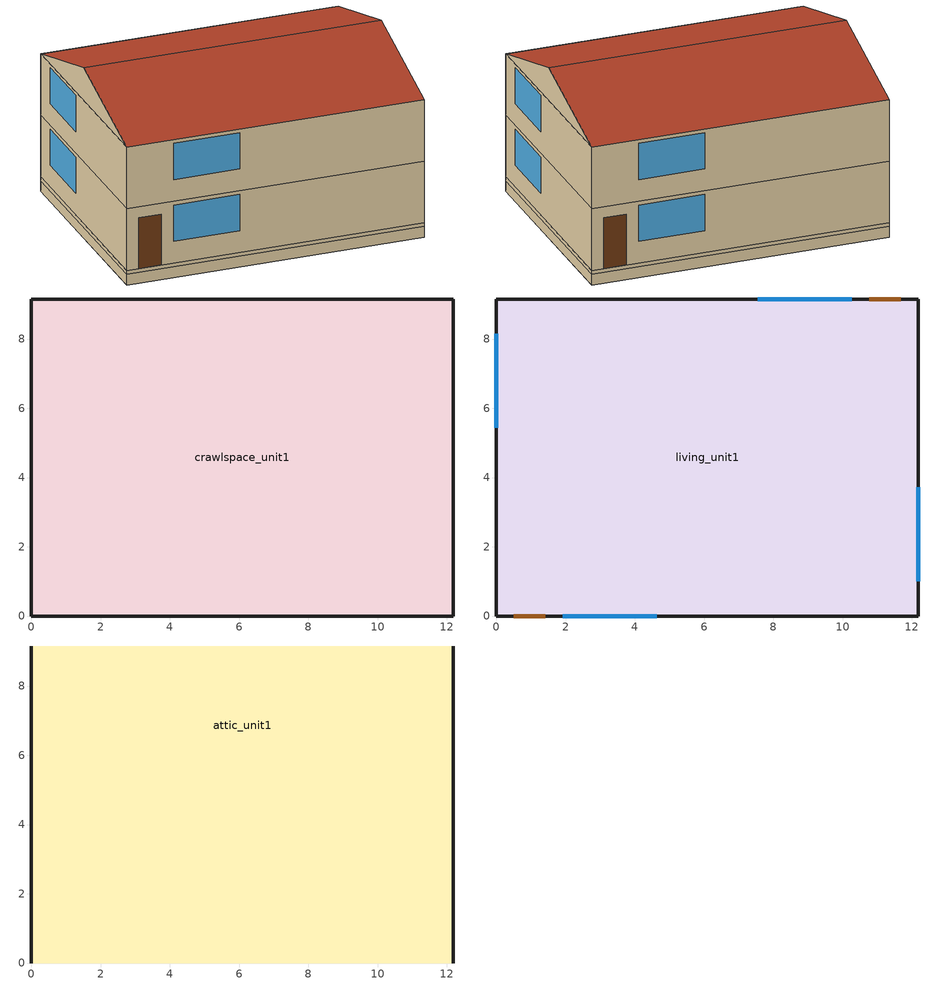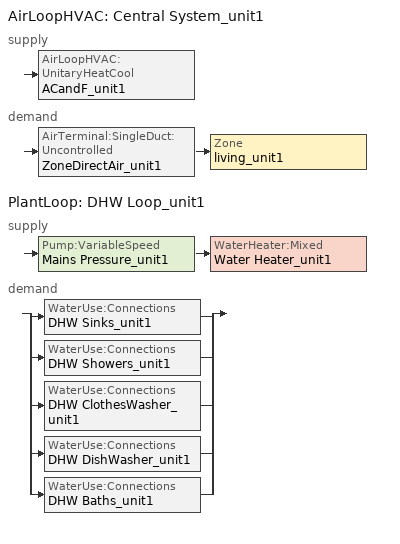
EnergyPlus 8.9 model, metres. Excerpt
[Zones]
crawlspace_unit1
 floor othersidecoefficients (Interior Floor): 0,0 0,9.16 12.18,9.16 12.18,0 z-0.46
 wall outside (Crawl Wall): 0,0 12.18,0 12.18,9.16 0,9.16 0,0 z0:0.15
 wall othersidecoefficients (Crawl Wall): 0,0 12.18,0 12.18,9.16 0,9.16 0,0 z-0.46:0
living_unit1
 floor adiabatic (Interior Floor): 0,0 0,9.16 12.18,9.16 12.18,0 z2.74
 floor to crawlspace_unit1 (Exterior Floor): 0,0 0,9.16 12.18,9.16 12.18,0 z0.15
 wall outside (Exterior Wall): 0,0 12.18,0 12.18,9.16 0,9.16 0,0 z0.15:2.74; 0,0 12.18,0 12.18,9.16 0,9.16 0,0 z2.74:5.34
 window (Exterior Window): 1.91,0 4.63,0 / 10.26,9.16 7.54,9.16 / 12.18,1 12.18,3.72 / 0,8.16 0,5.44 z1.07:2.59; 1.91,0 4.63,0 / 10.26,9.16 7.54,9.16 / 12.18,1 12.18,3.72 / 0,8.16 0,5.44 z3.66:5.18
 door (Exterior Door): 0.5,0 1.41,0 / 11.68,9.16 10.76,9.16 z0.15:2.29
 ceiling to attic_unit1 (Interior Ceiling): 0,0 12.18,0 12.18,9.16 0,9.16 z5.34
attic_unit1
 wall outside (Gable_end): 12.18,0,5.34 12.18,9.16,5.34 12.18,4.58,6.71; 0,9.16,5.34 0,0,5.34 0,4.58,6.71
 roof outside (Exterior Roof): 0,0,5.34 12.18,0,5.34 12.18,4.58,6.71 0,4.58,6.71; 12.18,9.16,5.34 0,9.16,5.34 0,4.58,6.71 12.18,4.58,6.71
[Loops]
AirLoopHVAC 'Central System_unit1'
 supply: AirLoopHVAC:UnitaryHeatCool 'ACandF_unit1'
 demand: AirTerminal:SingleDuct:Uncontrolled 'ZoneDirectAir_unit1' > Zone 'living_unit1'
PlantLoop 'DHW Loop_unit1'
 supply: Pump:VariableSpeed 'Mains Pressure_unit1' > WaterHeater:Mixed 'Water Heater_unit1'
 demand: split
  | WaterUse:Connections 'DHW Sinks_unit1'
  | WaterUse:Connections 'DHW Showers_unit1'
  | WaterUse:Connections 'DHW ClothesWasher_unit1'
  | WaterUse:Connections 'DHW DishWasher_unit1'
  | WaterUse:Connections 'DHW Baths_unit1'
[Building]
SF_California_Los.Angeles.Intl.AP.722950_gasfurnace_crawlspace_IECC_2012: North Axis {deg}=0; Terrain=Suburbs; Loads Convergence Tolerance Value=0.04; Temperature Convergence Tolerance Value {deltaC}=0.4; Solar Distribution=FullExterior; Maximum Number of Warmup Days=25; Minimum Number of Warmup Days=6
[Site:WaterMainsTemperature]
Calculation Method=Correlation; Annual Average Outdoor Air Temperature {C}=16.8167; Maximum Difference In Monthly Average Outdoor Air Temperatures {deltaC}=6.3
[Site:Location]
Los Angeles Intl Arpt_CA_USA Design_Conditions: Latitude {deg}=33.93; Longitude {deg}=-118.4; Time Zone {hr}=-8; Elevation {m}=30
[SizingPeriod:DesignDay] Day of Month=21; Humidity Condition Type=Wetbulb; Barometric Pressure {Pa}=100965; Rain Indicator=No; Snow Indicator=No; Daylight Saving Time Indicator=No; Solar Model Indicator=ASHRAEClearSky
Name | Month | Day Type | Maximum Dry-Bulb Temperature {C} | Daily Dry-Bulb Temperature Range {deltaC} | Wetbulb or DewPoint at Maximum Dry-Bulb {C} | Wind Speed {m/s} | Wind Direction {deg} | Sky Clearness
Los Angeles Intl Arpt Ann Htg 99.6% Condns DB | 1 | WinterDesignDay | 6.9 | 0 | 6.9 | 2.4 | 90 | 0
Los Angeles Intl Arpt Ann Clg .4% Condns DB=>MWB | 8 | SummerDesignDay | 28.7 | 6 | 17.9 | 4.1 | 250 | 1
[Material]
Name | Roughness | Thickness {m} | Conductivity {W/m-K} | Density {kg/m3} | Specific Heat {J/kg-K} | Solar Absorptance | Thermal Absorptance | Visible Absorptance
wall_consol_layer | Rough | 0.1397 | 0.0596628 | 120.801 | 1036.26
sheathing_consol_layer | Rough | 0.0127 | 0.0940184 | 685.008 | 1172.332
ceil_consol_layer | Rough | 0.31844 | 0.0617176 | 41.9286 | 776.251
floor_consol_layer | Rough | 0.1397 | 0.0485233 | 55.074 | 916.9311
Concrete_4in | Rough | 0.101498 | 1.312098 | 2242.8 | 465.2
Asphalt_shingle | MediumRough | 0.00633985 | 0.08186 | 1121.29 | 1255.2 | 0.75
Stucco_1in | MediumSmooth | 0.0254001 | 1.39892 | 1922.21 | 878.64
Drywall_1/2in | MediumSmooth | 0.0127 | 0.16009 | 800.923 | 1087.84
OSB_5/8in | MediumSmooth | 0.015875 | 0.1163 | 544.627 | 1213.36
Plywood_3/4in | Rough | 0.01905 | 0.115458 | 544.68 | 674.54 | 0.7 | 0.9 | 0.7
Carpet_n_pad | MediumSmooth | 0.0254001 | 0.0601314 | 32.0369 | 836.8 | 0.7 | 0.9 | 0.7
OSB_1/2in | MediumSmooth | 0.0127 | 0.1163 | 544.627 | 1213.36 | 0.7 | 0.9 | 0.7
door_const | Smooth | 0.0317022 | 0.0720096 | 512.64 | 767.58
Std Wood 6inch | MediumSmooth | 0.15 | 0.12 | 540 | 1210 | 0.7 | 0.9 | 0.7
[Construction]
InteriorFurnishings: Std Wood 6inch
Exterior Floor: floor_consol_layer, Plywood_3/4in, Carpet_n_pad
Interior Floor: Plywood_3/4in, Carpet_n_pad
Exterior Wall: Stucco_1in, Bldg_paper_felt, sheathing_consol_layer, OSB_5/8in, wall_consol_layer, Drywall_1/2in
Interior Ceiling: ceil_consol_layer, Drywall_1/2in
Exterior Roof: Asphalt_shingle, OSB_1/2in
Exterior Window: Glass
Exterior Door: door_const
Gable_end: Stucco_1in, Bldg_paper_felt, OSB_5/8in, Air_4_in_vert, Drywall_1/2in
window_w_blinds: Glass, int_blind
crawl wall: Concrete_4in
[Material:NoMass]
Bldg_paper_felt: Roughness=Smooth; Thermal Resistance {m2-K/W}=0.0105666
[Material:AirGap]
Air_4_in_vert: Thermal Resistance {m2-K/W}=0.158499
[WindowMaterial:SimpleGlazingSystem]
Glass: U-Factor {W/m2-K}=1.98751; Solar Heat Gain Coefficient=0.25; Visible Transmittance=0.88
[WindowMaterial:Blind]
int_blind: Slat Orientation=Horizontal; Slat Width {m}=0.025; Slat Separation {m}=0.01875; Slat Thickness {m}=0.001; Slat Angle {deg}=45; Slat Conductivity {W/m-K}=221; Slat Beam Solar Transmittance=0; Front Side Slat Beam Solar Reflectance=0.5; Back Side Slat Beam Solar Reflectance=0.5; Slat Diffuse Solar Transmittance=0; Front Side Slat Diffuse Solar Reflectance=0.5; Back Side Slat Diffuse Solar Reflectance=0.5; Slat Beam Visible Transmittance=0; Front Side Slat Beam Visible Reflectance=0.5; Back Side Slat Beam Visible Reflectance=0.5; Slat Diffuse Visible Transmittance=0; Front Side Slat Diffuse Visible Reflectance=0.5; Back Side Slat Diffuse Visible Reflectance=0.5; Slat Infrared Hemispherical Transmittance=0; Front Side Slat Infrared Hemispherical Emissivity=0.9; Back Side Slat Infrared Hemispherical Emissivity=0.9; Blind to Glass Distance {m}=0.05; Blind Top Opening Multiplier=0.5; Blind Bottom Opening Multiplier=0.5; Blind Left Side Opening Multiplier=0.5; Blind Right Side Opening Multiplier=0.5
[WindowProperty:ShadingControl]
Shades: Shading Type=InteriorBlind; Construction with Shading=window_w_blinds; Shading Control Type=OnIfScheduleAllows; Schedule=window_shades; Shading Control Is Scheduled=Yes; Glare Control Is Active=No
[Zone] Multiplier=1
living_unit1; attic_unit1; crawlspace_unit1
[InternalMass]
Internalmass_unit1: Construction=InteriorFurnishings; Zone=living_unit1; Surface Area {m2}=9.99587
[Shading:Overhang] Height above Window or Door {m}=0; Tilt Angle from Window/Door {deg}=90; Left extension from Window/Door Width {m}=0; Right extension from Window/Door Width {m}=0; Depth {m}=0.0152439
Name | Window or Door
Overhang_sdr_1.unit1 | Window_sdr_1.unit1
Overhang_sdr_2.unit1 | Window_sdr_2.unit1
[ThermostatSetpoint:DualSetpoint]
thermostat_living Dual SP Control: Heating Setpoint Temperature Schedule=heating_sch; Cooling Setpoint Temperature Schedule=cooling_sch
[AvailabilityManager:Scheduled]
System availability: Schedule=always_avail
[Sizing:Zone]
living_unit1: Zone Cooling Design Supply Air Temperature Input Method=SupplyAirTemperature; Zone Cooling Design Supply Air Temperature {C}=12; Zone Heating Design Supply Air Temperature Input Method=SupplyAirTemperature; Zone Heating Design Supply Air Temperature {C}=50; Zone Cooling Design Supply Air Humidity Ratio {kgWater/kgDryAir}=0.008; Zone Heating Design Supply Air Humidity Ratio {kgWater/kgDryAir}=0.008; Design Specification Outdoor Air Object=SZ DSOA living_unit1; Cooling Design Air Flow Method=DesignDay; Cooling Minimum Air Flow per Zone Floor Area {m3/s-m2}=0.000762; Heating Design Air Flow Method=DesignDay; Heating Maximum Air Flow per Zone Floor Area {m3/s-m2}=0.002032; Heating Maximum Air Flow {m3/s}=0.141576; Heating Maximum Air Flow Fraction=0.3
[DesignSpecification:OutdoorAir]
SZ DSOA living_unit1: Outdoor Air Method=Flow/Zone; Outdoor Air Flow per Person {m3/s-person}=0; Outdoor Air Flow per Zone {m3/s}=0
[Sizing:System]
Central System_unit1: Type of Load to Size On=Sensible; Design Outdoor Air Flow Rate {m3/s}=autosize; Central Heating Maximum System Air Flow Ratio=1; Preheat Design Temperature {C}=7; Preheat Design Humidity Ratio {kgWater/kgDryAir}=0.008; Precool Design Temperature {C}=11; Precool Design Humidity Ratio {kgWater/kgDryAir}=0.008; Central Cooling Design Supply Air Temperature {C}=12; Central Heating Design Supply Air Temperature {C}=50; Type of Zone Sum to Use=NonCoincident; 100% Outdoor Air in Cooling=No; 100% Outdoor Air in Heating=No; Central Cooling Design Supply Air Humidity Ratio {kgWater/kgDryAir}=0.008; Central Heating Design Supply Air Humidity Ratio {kgWater/kgDryAir}=0.008; Cooling Supply Air Flow Rate Method=DesignDay; Heating Supply Air Flow Rate Method=DesignDay; System Outdoor Air Method=ZoneSum; Zone Maximum Outdoor Air Fraction=1; Cooling Design Capacity Method=CoolingDesignCapacity; Cooling Design Capacity {W}=autosize; Heating Design Capacity Method=HeatingDesignCapacity; Heating Design Capacity {W}=autosize; Central Cooling Capacity Control Method=OnOff
[ZoneControl:Thermostat]
Zone Thermostat_unit1: Zone or ZoneList=living_unit1; Control Type Schedule=zone_control_type; Control 1=thermostat_living Dual SP Control
[ZoneInfiltration:EffectiveLeakageArea] Schedule=always_avail; Stack Coefficient=0.00029; Wind Coefficient=0.000231
Name | Zone | Effective Air Leakage Area {cm2}
Living_ShermanGrimsrud_unit1 | living_unit1 | 361.013
AtticVent_unit1 | attic_unit1 | 370
CrawlVent_unit1 | crawlspace_unit1 | 370
[AirTerminal:SingleDuct:Uncontrolled]
ZoneDirectAir_unit1: Availability Schedule=always_avail; Maximum Air Flow Rate {m3/s}=autosize
[ZoneVentilation:DesignFlowRate]
Ventilation_unit1: Zone or ZoneList=living_unit1; Schedule=always_avail; Design Flow Rate Calculation Method=Flow/Zone; Design Flow Rate {m3/s}=0.0283366; Ventilation Type=Exhaust; Fan Pressure Rise {Pa}=0; Fan Total Efficiency=1; Constant Term Coefficient=1; Temperature Term Coefficient=0; Velocity Term Coefficient=0; Velocity Squared Term Coefficient=0; Minimum Indoor Temperature {C}=-100; Maximum Indoor Temperature {C}=100; Delta Temperature {deltaC}=-100; Minimum Outdoor Temperature {C}=-100; Maximum Outdoor Temperature {C}=100; Maximum Wind Speed {m/s}=40
[Coil:Cooling:DX:SingleSpeed]
DX Cooling Coil_unit1: Availability Schedule=always_avail; Gross Rated Total Cooling Capacity {W}=autosize; Gross Rated Sensible Heat Ratio=autosize; Gross Rated Cooling COP {W/W}=3.97009; Rated Air Flow Rate {m3/s}=autosize; Total Cooling Capacity Function of Temperature Curve=Cool-Cap-FT; Total Cooling Capacity Function of Flow Fraction Curve=ConstantCubic; Energy Input Ratio Function of Temperature Curve=Cool-EIR-FT; Energy Input Ratio Function of Flow Fraction Curve=ConstantCubic; Part Load Fraction Correlation Curve=Cool-PLF-fPLR
[Fan:OnOff]
Supply Fan_unit1: Availability Schedule=always_avail; Fan Total Efficiency=0.377; Pressure Rise {Pa}=400; Maximum Flow Rate {m3/s}=autosize; Motor Efficiency=0.65; Motor In Airstream Fraction=1
[AirLoopHVAC]
Central System_unit1: Design Supply Air Flow Rate {m3/s}=autosize
[AirLoopHVAC:UnitaryHeatCool]
ACandF_unit1: Availability Schedule=always_avail; Supply Air Fan Operating Mode Schedule=fan_cycle; Maximum Supply Air Temperature {C}=80; Cooling Supply Air Flow Rate {m3/s}=autosize; Heating Supply Air Flow Rate {m3/s}=autosize; No Load Supply Air Flow Rate {m3/s}=0; Controlling Zone or Thermostat Location=living_unit1; Supply Fan=Supply Fan_unit1; Fan Placement=BlowThrough; Heating Coil=Main gas Heating Coil_unit1; Cooling Coil=DX Cooling Coil_unit1; Dehumidification Control Type=None
[Coil:Heating:Fuel]
Main gas heating coil_unit1: Availability Schedule=always_avail; Fuel Type=NaturalGas; Burner Efficiency=0.78; Nominal Capacity {W}=autosize
[Zone equipment]
living_unit1: ZoneDirectAir_unit1
[People]
people_unit1: Zone or ZoneList=living_unit1; Number of People Schedule=occupancy_sch; Number of People Calculation Method=People; Number of People=3; Fraction Radiant=0; Sensible Heat Fraction=autocalculate; Activity Level Schedule=activity_sch; Enable ASHRAE 55 Comfort Warnings=No; Mean Radiant Temperature Calculation Type=ZoneAveraged
[Lights] Zone or ZoneList=living_unit1; Schedule=LightingProfile_EELighting; Design Level Calculation Method=Watts/Area; Return Air Fraction=0; Fraction Radiant=0.6; Fraction Visible=0.2; Fraction Replaceable=0
Name | Watts per Zone Floor Area {W/m2}
Living Hardwired Lighting1 | 1.222
Living Plug-in Lighting1 | 0.478
[ElectricEquipment] Zone or ZoneList=living_unit1
Name | Schedule | Design Level Calculation Method | Design Level {W} | Fraction Latent | Fraction Radiant | Fraction Lost | Watts per Zone Floor Area {W/m2}
Refrigerator1 | Refrigerator | EquipmentLevel | 91.094 | 0 | 0 | 0
Misc Elec Load1 | MiscPlugLoad | Watts/Area |  | 0.062439 | 0.411909 | 0.251045 | 2.46
Clothes Washer1 | ClothesWasher | EquipmentLevel | 29.5818 | 0 | 0.48 | 0.2
Clothes Dryer1 | ClothesDryer | EquipmentLevel | 222.113 | 0.05 | 0.09 | 0.8
Dishwasher1 | Dishwasher | EquipmentLevel | 68.3276 | 0.15 | 0.36 | 0.25
Misc Elec Load21 | always_avail | EquipmentLevel | 182.522 | 0.062439 | 0.411909 | 0.251045
[GasEquipment] Zone or ZoneList=living_unit1
Name | Schedule | Design Level Calculation Method | Design Level {W} | Fraction Latent | Fraction Radiant | Fraction Lost | Power per Zone Floor Area {W/m2}
Cooking Range1 | CookingRange | EquipmentLevel | 248.498 | 0.3 | 0.24 | 0.3
Misc Gas Load1 | MiscPlugLoad | Watts/Area |  | 0.062439 | 0.411909 | 0.251045 | 0.297
[Exterior:Lights]
Name | Schedule | Design Level {W}
Exterior-Lights | ExteriorLightingProfile | 58
Garage-Lights | LightingProfile_EELighting | 9.5
[Pump:VariableSpeed]
Mains Pressure_unit1: Design Maximum Flow Rate {m3/s}=autosize; Design Pump Head {Pa}=1; Design Power Consumption {W}=0; Motor Efficiency=1; Fraction of Motor Inefficiencies to Fluid Stream=0; Coefficient 1 of the Part Load Performance Curve=0; Coefficient 2 of the Part Load Performance Curve=1; Coefficient 3 of the Part Load Performance Curve=0; Coefficient 4 of the Part Load Performance Curve=0; Design Minimum Flow Rate {m3/s}=0; Pump Control Type=Intermittent
[WaterHeater:Mixed]
Water Heater_unit1: Tank Volume {m3}=0.151416; Setpoint Temperature Schedule=dhw_setpt; Deadband Temperature Difference {deltaC}=2; Maximum Temperature Limit {C}=50; Heater Control Type=Cycle; Heater Maximum Capacity {W}=autosize; Heater Minimum Capacity {W}=0; Heater Ignition Minimum Flow Rate {m3/s}=0; Heater Fuel Type=naturalgas; Heater Thermal Efficiency=0.8; Ambient Temperature Indicator=Zone; Ambient Temperature Zone=living_unit1; Off Cycle Loss Coefficient to Ambient Temperature {W/K}=5.71167; Off Cycle Loss Fraction to Zone=1; On Cycle Loss Coefficient to Ambient Temperature {W/K}=5.71167; On Cycle Loss Fraction to Zone=1; Peak Use Flow Rate {m3/s}=0; Use Side Effectiveness=1; Source Side Effectiveness=1; Use Side Design Flow Rate {m3/s}=autosize; Source Side Design Flow Rate {m3/s}=0; Indirect Water Heating Recovery Time {hr}=1.5
[WaterHeater:Sizing]
Water Heater_unit1: Design Mode=ResidentialHUD-FHAMinimum; Number of Bedrooms=3; Number of Bathrooms=3
[Sizing:Plant]
DHW Loop_unit1: Loop Type=Heating; Design Loop Exit Temperature {C}=48.8889; Loop Design Temperature Difference {deltaC}=5.55556
[PlantLoop]
DHW Loop_unit1: Fluid Type=Water; Plant Equipment Operation Scheme=DHW Loop Operation_unit1; Maximum Loop Temperature {C}=100; Minimum Loop Temperature {C}=0; Maximum Loop Flow Rate {m3/s}=autosize; Minimum Loop Flow Rate {m3/s}=0; Plant Loop Volume {m3}=autocalculate; Load Distribution Scheme=Optimal
[PlantEquipmentList]
DHW Plant Equipment_unit1: Water Heater_unit1
[PlantEquipmentOperation:HeatingLoad]
DHW Control Scheme_unit1: Load Range 1 Lower Limit {W}=0; Load Range 1 Upper Limit {W}=1000000000000000; Range 1 Equipment List=DHW Plant Equipment_unit1
[PlantEquipmentOperationSchemes]
DHW Loop Operation_unit1: Control Scheme 1=DHW Control Scheme_unit1; Control Scheme 1 Schedule=always_avail
[SetpointManager:Scheduled]
DHW Loop Setpoint Manager_unit1: Control Variable=Temperature; Schedule=DHWSupplySetpoint; Setpoint Node or NodeList=DHW Supply Outlet Node_unit1
[WaterUse:Equipment]
Name | Peak Flow Rate {m3/s} | Flow Rate Fraction Schedule | Target Temperature Schedule
Clothes Washer_unit1 | 1.62192e-06 | ClothesWasher | CWWaterTempSchedule
Dishwasher_unit1 | 6.36685e-07 | Dishwasher | DWWaterTempSchedule
Sinks_unit1 | 2.12449e-06 | Sinks | SSBWaterTempSchedule
Showers_unit1 | 3.78163e-06 | Showers | SSBWaterTempSchedule
Baths_unit1 | 9.69568e-07 | Baths | SSBWaterTempSchedule
[WaterUse:Connections] Drain Water Heat Exchanger Type=None
Name | Water Use Equipment 1
DHW Sinks_unit1 | Sinks_unit1
DHW Showers_unit1 | Showers_unit1
DHW ClothesWasher_unit1 | Clothes Washer_unit1
DHW DishWasher_unit1 | Dishwasher_unit1
DHW Baths_unit1 | Baths_unit1
[SurfaceProperty:OtherSideCoefficients]
SURFPROPOTHSDCOEFSLABAVERAGE: Combined Convective Radiative Film Coefficient=0; Constant Temperature=1; Constant Temperature Coefficient=1; External Dry-Bulb Temperature Coefficient=0; Ground Temperature Coefficient=0; Wind Speed Coefficient=0; Zone Air Temperature Coefficient=0; Sinusoidal Variation of Constant Temperature Coefficient=No; Period of Sinusoidal Variation=24
[Schedule:Day:Hourly]
OccupancyDay: 1, 1, 1, 1, 1, 1, 1, 0.8831, 0.40861, 0.24189, 0.24189, 0.24189, 0.24189, 0.24189, 0.24189, 0.24189, 0.29498, 0.5531, 0.89693, 0.89693, 0.89693, 1, 1, 1
LightingProfileDay_EELighting: 0.06875, 0.06875, 0.06875, 0.06875, 0.20625, 0.429688, 0.48125, 0.429688, 0.189062, 0.128906, 0.128906, 0.128906, 0.128906, 0.128906, 0.128906, 0.223438, 0.48125, 0.670312, 0.902344, 1, 1, 0.75625, 0.421094, 0.171875
RefrigeratorDay: 0.8, 0.782696, 0.765594, 0.742857, 0.731388, 0.731388, 0.75996, 0.8, 0.817103, 0.828571, 0.8, 0.8, 0.839839, 0.839839, 0.828571, 0.839839, 0.885714, 0.971429, 1, 0.971429, 0.942857, 0.925553, 0.885714, 0.828571
MiscPlugLoadDay: 0.60749, 0.559339, 0.552853, 0.545071, 0.524481, 0.585279, 0.676232, 0.718547, 0.60749, 0.517023, 0.529183, 0.529345, 0.520428, 0.538424, 0.568742, 0.600357, 0.710117, 0.862678, 0.936608, 0.966764, 1, 0.976654, 0.845169, 0.734436
DishwasherWeekday: 0.129162, 0.0573867, 0.042998, 0.0286934, 0.0286934, 0.0860801, 0.172244, 0.258408, 0.488208, 0.545594, 0.473819, 0.402044, 0.344573, 0.387655, 0.315879, 0.301491, 0.315879, 0.416348, 0.732312, 0.933333, 0.761005, 0.559983, 0.373266, 0.258408
DishwasherVacation; ClothesWasherVacation; ClothesDryerVacation: 0, 0, 0, 0, 0, 0, 0, 0, 0, 0, 0, 0, 0, 0, 0, 0, 0, 0, 0, 0, 0, 0, 0, 0
ClothesWasherWeekday: 0.0887931, 0.0710155, 0.0354602, 0.0354602, 0.0710155, 0.106571, 0.213142, 0.461934, 0.692948, 0.817391, 0.799614, 0.710725, 0.639615, 0.568599, 0.497489, 0.461934, 0.479711, 0.461934, 0.461934, 0.461934, 0.461934, 0.444156, 0.30203, 0.159904
ClothesWasherWeekend: 0.10863, 0.0868807, 0.0433822, 0.0433822, 0.0868807, 0.130379, 0.260758, 0.565131, 0.847755, 1, 0.978251, 0.869505, 0.782508, 0.695627, 0.60863, 0.565131, 0.586881, 0.565131, 0.565131, 0.565131, 0.565131, 0.543382, 0.369505, 0.195627
ClothesDryerWeekday: 0.0996819, 0.0598091, 0.0398727, 0.0199364, 0.0398727, 0.0598091, 0.159491, 0.318982, 0.486427, 0.685791, 0.785473, 0.817391, 0.7456, 0.677837, 0.610073, 0.578155, 0.558218, 0.546236, 0.518346, 0.510391, 0.5263, 0.546236, 0.4386, 0.239236
ClothesDryerWeekend: 0.121951, 0.0731707, 0.0487805, 0.0243902, 0.0487805, 0.0731707, 0.195122, 0.390244, 0.595097, 0.839, 0.960951, 1, 0.91217, 0.829268, 0.746366, 0.707317, 0.682927, 0.668268, 0.634146, 0.624415, 0.643878, 0.668268, 0.536585, 0.292683
[Schedule:Week:Compact]
RefrigeratorWeek: For: AllDays, RefrigeratorDay
MiscPlugLoadWeek: For: AllDays, MiscPlugLoadDay
CookingRangeWeek: For: AllDays, CookingRangeDay
DishwasherWeek: For: Weekdays, DishwasherWeekday, For: CustomDay1, DishwasherVacation, For: AllOtherDays, DishwasherWeekend
ClothesWasherWeek: For: Weekdays, ClothesWasherWeekday, For: CustomDay1, ClothesWasherVacation, For: AllOtherDays, ClothesWasherWeekend
ClothesDryerWeek: For: Weekdays, ClothesDryerWeekday, For: CustomDay1, ClothesDryerVacation, For: AllOtherDays, ClothesDryerWeekend
SinksWeek: For: Weekdays, SinksWeekday, For: CustomDay1, SinksVacation, For: AllOtherDays, SinksWeekend
ShowersWeek: For: Weekdays, ShowersWeekday, For: CustomDay1, ShowersVacation, For: AllOtherDays, ShowersWeekend
BathsWeek: For: Weekdays, BathsWeekday, For: CustomDay1, BathsVacation, For: AllOtherDays, BathsWeekend
OccupancyWeek: AllDays, OccupancyDay
LightingProfileWeek_EELighting: For: AllDays, LightingProfileDay_EELighting
ExteriorLightingProfileWeek: For: AllDays, ExteriorLightingProfileDay
[Schedule:Year]
LightingProfile_EELighting: LightingProfileWeek_EELighting, 1, 1, 12, 31
ExteriorLightingProfile: ExteriorLightingProfileWeek, 1, 1, 12, 31
Refrigerator: RefrigeratorWeek, 1, 1, 12, 31
MiscPlugLoad: MiscPlugLoadWeek, 1, 1, 12, 31
CookingRange: CookingRangeWeek, 1, 1, 12, 31
Dishwasher: DishwasherWeek, 1, 1, 12, 31
ClothesWasher: ClothesWasherWeek, 1, 1, 12, 31
ClothesDryer: ClothesDryerWeek, 1, 1, 12, 31
Sinks: SinksWeek, 1, 1, 12, 31
Showers: ShowersWeek, 1, 1, 12, 31
Baths: BathsWeek, 1, 1, 12, 31
Occupancy_sch: OccupancyWeek, 1, 1, 12, 31
[Schedule:Compact]
activity_sch: Through: 12/31, For: AllDays, Until: 24:00, 117.28
zone_control_type: Through: 12/31, For: AllDays, Until 24:00, 4
window_shades: Through: 12/31, For: AllDays, Until 24:00, 0.8675
dhw_setpt: Through: 12/31, For: AllDays, Until 24:00, 48
always_avail: Through: 12/31, For: AllDays, Until: 24:00, 1
heating_sch: Through: 12/31, For: AllDays, Until: 24:00, 22.22
cooling_sch: Through: 12/31, For: AllDays, Until: 24:00, 23.88
fan_cycle: Through: 12/31, For: AllDays, Until: 24:00, 0
[Schedule:Constant]
DWWaterTempSchedule; CWWaterTempSchedule; DHWSupplySetpoint: Temperature, 48.8889
SSBWaterTempSchedule: Temperature, 40.5556
[Curve:Biquadratic] Minimum Value of x=-100; Maximum Value of x=100; Minimum Value of y=-100; Maximum Value of y=100
Name | Coefficient1 Constant | Coefficient2 x | Coefficient3 x**2 | Coefficient4 y | Coefficient5 y**2 | Coefficient6 x*y
Cool-Cap-fT | 1.26489 | -0.035055 | 0.00211086 | -0.00152689 | -7.0308e-06 | -0.000469184
Cool-EIR-fT | 0.384024 | 0.0296967 | -0.00113293 | 0.00649067 | 0.000262699 | -0.000120722
[Curve:Cubic]
ConstantCubic: Coefficient1 Constant=1; Coefficient2 x=0; Coefficient3 x**2=0; Coefficient4 x**3=0; Minimum Value of x=-100; Maximum Value of x=100
[Curve:Quadratic]
Cool-PLF-fPLR: Coefficient1 Constant=0.801414; Coefficient2 x=0.237447; Coefficient3 x**2=-0.0393773; Minimum Value of x=0; Maximum Value of x=1; Minimum Curve Output=0.7; Maximum Curve Output=1
